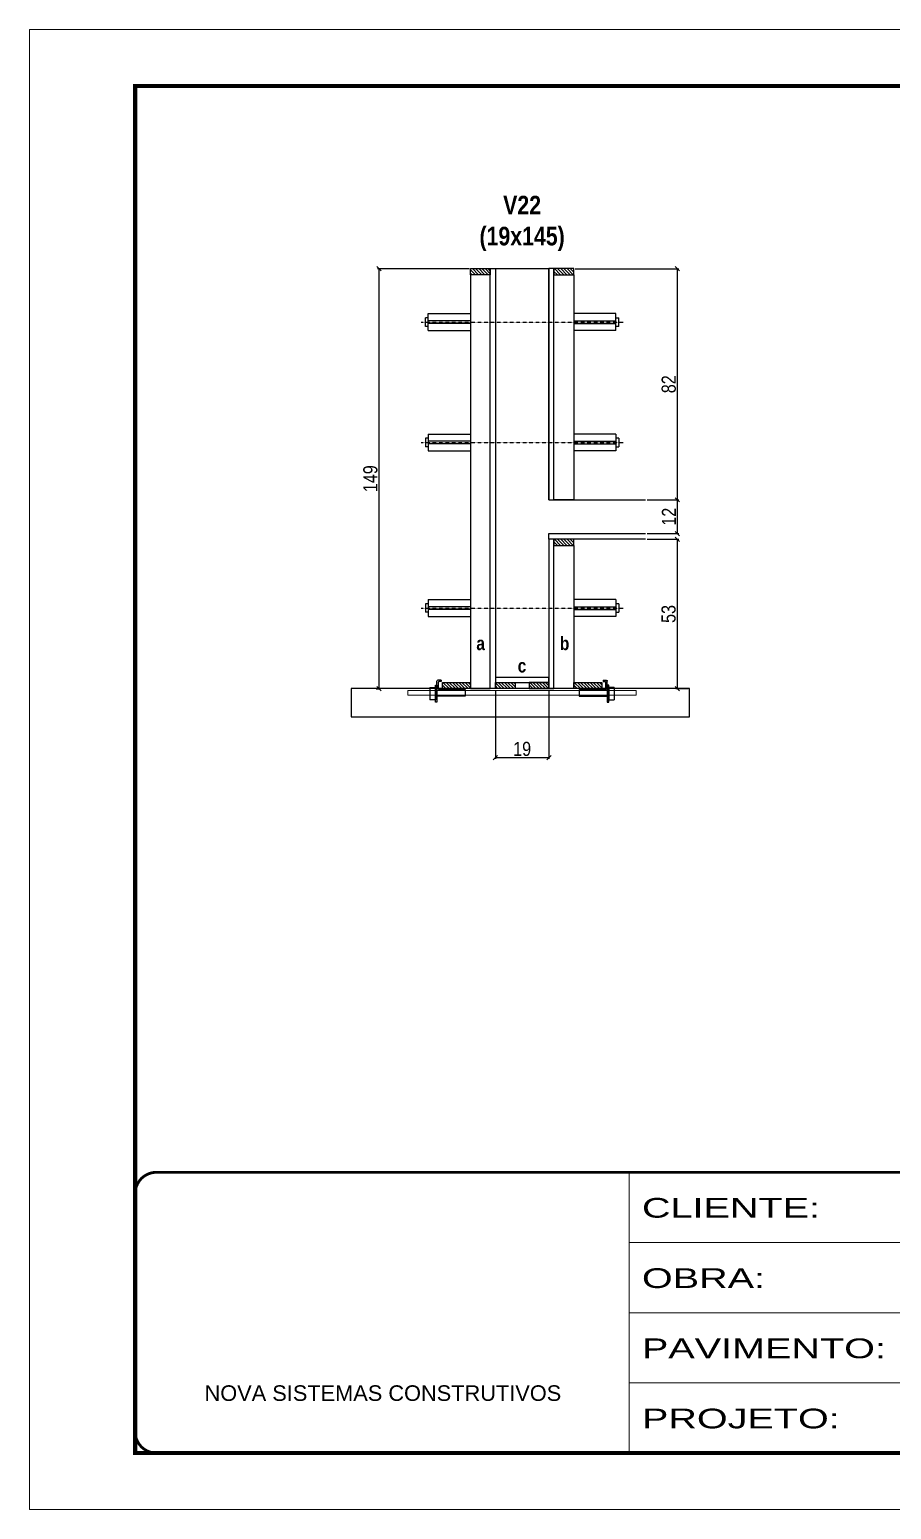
# Model space of a CAD drawing. Extents: x 3330 to 22105, y 1197 to 30204.
# Drawn here: x 6513 to 7125, y 23020 to 24070 of the extents above; entities that cross this region are included whole.
import ezdxf

# ---------------------------------------------------------------- set-up
doc = ezdxf.new("R2010")
doc.units = 0
for name, pattern in [('CONTINUO', [0]), ('DASHED', [0.75, 0.5, -0.25]), ('HIDDEN', [0.375, 0.25, -0.125])]:
    doc.linetypes.add(name, pattern=pattern)
for name, color, linetype in [('barrote', 251, 'Continuous'), ('COTA', 241, 'Continuous'), ('detalhes', 4, 'Continuous'), ('NOMENCLATURA', 7, 'Continuous'), ('Painéis', 200, 'Continuous'), ('presilha', 1, 'Continuous'), ('SARR_2.2x10', 60, 'Continuous'), ('SARR_2.2x7', 40, 'Continuous'), ('SARR_3.5x7', 81, 'Continuous'), ('TENSOR', 3, 'Continuous')]:
    doc.layers.add(name, color=color, linetype=linetype)
for name, color, linetype, lineweight in [('CONCRETO', 251, 'Continuous', 25), ('Folhas', 255, 'Continuous', 9), ('SARRAFO DE PRESSAO', 251, 'DASHED', 9), ('SCO-___-LAJ', 2, 'Continuous', 0)]:
    doc.layers.add(name, color=color, linetype=linetype, lineweight=lineweight)
doc.styles.add('ARIAL', font='arial.ttf')
doc.styles.add('COTA TECNICA 2X', font='techl___.ttf', dxfattribs={"height": 10})
doc.styles.add('TECNICA', font='techb___.ttf', dxfattribs={"height": 10})
doc.styles.add('Tecnologia', font='')
doc.styles.get('Tecnologia').set_extended_font_data('Forgotten Futurist')
doc.dimstyles.new('SECAO', dxfattribs={"dimscale": 0.333333, "dimtxt": 5, "dimasz": 9, "dimexe": 3, "dimexo": 3, "dimgap": 3, "dimtad": 1, "dimdec": 1, "dimlfac": 0.5, "dimzin": 12, "dimdsep": 46, "dimtxsty": 'COTA TECNICA 2X', "dimblk1": 'OBLIQUE', "dimblk2": 'OBLIQUE', "dimsah": 1, "dimcen": 0.9, "dimclrd": 4, "dimclre": 4, "dimclrt": 240, "dimadec": 1, "dimazin": 3, "dimtfac": 1, "dimtdec": 1, "dimtmove": 0, "dimatfit": 3, "dimfxl": 1, "dimtolj": 1, "dimtzin": 12, "dimarcsym": 0})
pattern_1 = [(135, (40079.4154, -99909.5428), (-1.122532015, -1.122532015), [])]

# ---------------------------------------------------------------- blocks, each defined once
blk = doc.blocks.new('9999999999')
at = {"color": 30, "linetype": 'CONTINUO'}
for p, q in [((98564.6, 34230.2), (98564.6, 34429.4)), ((98564.6, 34379.6), (99584, 34379.6)), ((98564.6, 34329.8), (99488, 34329.8)), ((98564.6, 34280), (99488, 34280))]:
    blk.add_line(p, q, dxfattribs=at)
at = {"color": 30, "linetype": 'CONTINUO', "const_width": 2}
blk.add_lwpolyline([(99584, 34230.2), (99584, 34414.4, 0.414214), (99569, 34429.4), (98229, 34429.4, 0.414214), (98214, 34414.4), (98214, 34245.2, 0.414214), (98229, 34230.2), (99584, 34230.2)], format="xyb", dxfattribs=at)
at = {"layer": 'Folhas'}
blk.add_lwpolyline([(98139, 34190.2), (99624, 34190.2), (99624, 35240.2), (98139, 35240.2)], close=True, dxfattribs=at)
at = {"layer": 'Folhas', "color": 30, "const_width": 3}
blk.add_lwpolyline([(98214, 34230.2), (99584, 34230.2), (99584, 35200.2), (98214, 35200.2)], close=True, dxfattribs=at)
at = {"color": 7, "linetype": 'Continuous', "ltscale": 5, "style": 'ARIAL'}
blk.add_text('NOVA SISTEMAS CONSTRUTIVOS', height=11.059, dxfattribs=at).set_placement((98263.2, 34267.2))
at = {"layer": 'Folhas', "color": 7, "style": 'Tecnologia', "width": 1.5}
for s, p in [('CLIENTE:', (98573.7, 34397.2)), ('OBRA:', (98573.7, 34347.3)), ('PAVIMENTO:', (98573.7, 34297.5)), ('PROJETO:', (98573.7, 34247.7))]:
    blk.add_text(s, height=14, dxfattribs=at).set_placement(p)
blk = doc.blocks.new('PRESILHA METÁLICA 1')
at = {"layer": 'presilha'}
for p, q in [((7.5, 10.6), (7.5, 19.9)), ((12, 21), (8.6, 21)), ((9, 11.6), (9, 18.9)), ((12, 19.5), (9.6, 19.5)), ((12, 21), (12, 19.5)), ((0, 13), (6, 13)), ((0, 13), (0, 0)), ((6, 0), (0, 0)), ((6, 15.5), (7.5, 15.5)), ((6, -2.5), (6, 15.5)), ((6, 13), (6, 0)), ((7.5, 15.5), (7.5, -2.5)), ((37.5, 4.1), (7.5, 4.1)), ((37.5, 11), (9.6, 11)), ((37.5, 11), (37.5, 4.1)), ((7.5, -2.5), (6, -2.5))]:
    blk.add_line(p, q, dxfattribs=at)
for centre, radius, start, end in [((8.6, 19.9), 1.14, 90, 180), ((9.6, 18.9), 0.57, 90, 180), ((9.6, 11.6), 0.57, 180, 270)]:
    blk.add_arc(centre, radius, start, end, dxfattribs=at)
blk = doc.blocks.new('_Oblique')
at = {"color": 0, "linetype": 'ByBlock', "lineweight": -2}
blk.add_line((-0.5, -0.5), (0.5, 0.5), dxfattribs=at)
blk = doc.blocks.new('*D3425')
at = {"layer": 'COTA', "color": 4, "lineweight": -2, "transparency": 16777216}
for p, q in [((6843.9, 23601.6), (6843.9, 23552.7)), ((6881.9, 23601.6), (6881.9, 23552.7)), ((6843.9, 23553.7), (6881.9, 23553.7))]:
    blk.add_line(p, q, dxfattribs=at)
at = {"layer": 'Defpoints', "color": 0, "transparency": 16777216}
for p in [(6843.9, 23602.6), (6881.9, 23602.6), (6881.9, 23553.7)]:
    blk.add_point(p, dxfattribs=at)
at = {"layer": 'COTA', "color": 4, "lineweight": -2, "transparency": 16777216, "xscale": 3, "yscale": 3, "zscale": 3, "rotation": 180}
blk.add_blockref('_Oblique', (6843.9, 23553.7), dxfattribs=at)
at = {"layer": 'COTA', "color": 4, "lineweight": -2, "transparency": 16777216, "xscale": 3, "yscale": 3, "zscale": 3}
blk.add_blockref('_Oblique', (6881.9, 23553.7), dxfattribs=at)
at = {"layer": 'COTA', "color": 240, "transparency": 16777216, "insert": (6862.9, 23559.8), "char_height": 10, "attachment_point": 5, "style": 'COTA TECNICA 2X'}
blk.add_mtext('\\A1;19', dxfattribs=at)
blk = doc.blocks.new('*D3426')
at = {"layer": 'COTA', "color": 4, "lineweight": -2, "transparency": 16777216}
for p, q in [((6825.3, 23900.6), (6760.3, 23900.6)), ((6761.3, 23602.6), (6761.3, 23900.6)), ((6759.3, 23602.6), (6762.3, 23602.6))]:
    blk.add_line(p, q, dxfattribs=at)
at = {"layer": 'Defpoints', "color": 0, "transparency": 16777216}
for p in [(6761.3, 23900.6), (6826.3, 23900.6), (6758.3, 23602.6)]:
    blk.add_point(p, dxfattribs=at)
at = {"layer": 'COTA', "color": 4, "lineweight": -2, "transparency": 16777216, "xscale": 3, "yscale": 3, "zscale": 3}
for p, rotation in [((6761.3, 23900.6), 90), ((6761.3, 23602.6), 270)]:
    blk.add_blockref('_Oblique', p, dxfattribs=dict(at, rotation=rotation))
at = {"layer": 'COTA', "color": 240, "transparency": 16777216, "insert": (6755.2, 23751.6), "char_height": 10, "attachment_point": 5, "rotation": 90, "style": 'COTA TECNICA 2X'}
blk.add_mtext('\\A1;149', dxfattribs=at)
blk = doc.blocks.new('*D3427')
at = {"layer": 'COTA', "color": 4, "lineweight": -2, "transparency": 16777216}
for p, q in [((6951.6, 23708.6), (6974.1, 23708.6)), ((6973.1, 23602.6), (6973.1, 23708.6)), ((6980.7, 23602.6), (6972.1, 23602.6))]:
    blk.add_line(p, q, dxfattribs=at)
at = {"layer": 'Defpoints', "color": 0, "transparency": 16777216}
for p in [(6950.6, 23708.6), (6973.1, 23708.6), (6981.7, 23602.6)]:
    blk.add_point(p, dxfattribs=at)
at = {"layer": 'COTA', "color": 4, "lineweight": -2, "transparency": 16777216, "xscale": 3, "yscale": 3, "zscale": 3}
for p, rotation in [((6973.1, 23708.6), 90), ((6973.1, 23602.6), 270)]:
    blk.add_blockref('_Oblique', p, dxfattribs=dict(at, rotation=rotation))
at = {"layer": 'COTA', "color": 240, "transparency": 16777216, "insert": (6966.9, 23655.6), "char_height": 10, "attachment_point": 5, "rotation": 90, "style": 'COTA TECNICA 2X'}
blk.add_mtext('\\A1;53', dxfattribs=at)
blk = doc.blocks.new('*D3428')
at = {"layer": 'COTA', "color": 4, "lineweight": -2, "transparency": 16777216}
for p, q in [((6951.6, 23736.6), (6974.1, 23736.6)), ((6973.1, 23712.6), (6973.1, 23736.6)), ((6951.6, 23712.6), (6974.1, 23712.6))]:
    blk.add_line(p, q, dxfattribs=at)
at = {"layer": 'Defpoints', "color": 0, "transparency": 16777216}
for p in [(6950.6, 23736.6), (6973.1, 23736.6), (6950.6, 23712.6)]:
    blk.add_point(p, dxfattribs=at)
at = {"layer": 'COTA', "color": 4, "lineweight": -2, "transparency": 16777216, "xscale": 3, "yscale": 3, "zscale": 3}
for p, rotation in [((6973.1, 23736.6), 90), ((6973.1, 23712.6), 270)]:
    blk.add_blockref('_Oblique', p, dxfattribs=dict(at, rotation=rotation))
at = {"layer": 'COTA', "color": 240, "transparency": 16777216, "insert": (6967.1, 23724.6), "char_height": 10, "attachment_point": 5, "rotation": 90, "style": 'COTA TECNICA 2X'}
blk.add_mtext('\\A1;12', dxfattribs=at)
blk = doc.blocks.new('*D3429')
at = {"layer": 'COTA', "color": 4, "lineweight": -2, "transparency": 16777216}
for p, q in [((6900.5, 23900.6), (6974.1, 23900.6)), ((6973.1, 23736.6), (6973.1, 23900.6)), ((6951.6, 23736.6), (6974.1, 23736.6))]:
    blk.add_line(p, q, dxfattribs=at)
at = {"layer": 'Defpoints', "color": 0, "transparency": 16777216}
for p in [(6899.5, 23900.6), (6973.1, 23900.6), (6950.6, 23736.6)]:
    blk.add_point(p, dxfattribs=at)
at = {"layer": 'COTA', "color": 4, "lineweight": -2, "transparency": 16777216, "xscale": 3, "yscale": 3, "zscale": 3}
for p, rotation in [((6973.1, 23900.6), 90), ((6973.1, 23736.6), 270)]:
    blk.add_blockref('_Oblique', p, dxfattribs=dict(at, rotation=rotation))
at = {"layer": 'COTA', "color": 240, "transparency": 16777216, "insert": (6967, 23818.6), "char_height": 10, "attachment_point": 5, "rotation": 90, "style": 'COTA TECNICA 2X'}
blk.add_mtext('\\A1;82', dxfattribs=at)

msp = doc.modelspace()

# ---------------------------------------------------------------- hatches: boundary and pattern name
at = {"layer": 'SARR_2.2x10'}
h = msp.add_hatch(dxfattribs=at)
h.set_pattern_fill('ANSI31', color=256, scale=0.5, angle=90)
h.set_pattern_definition([(135, (39999.8154, -99909.5428), (-1.122532015, -1.122532015), [])])
h.paths.add_polyline_path([(6806.28, 23607.03), (6806.28, 23602.63), (6826.28, 23602.63), (6826.28, 23607.03)])
h = msp.add_hatch(dxfattribs=at)
h.set_pattern_fill('ANSI31', color=256, scale=0.5, angle=90)
h.set_pattern_definition([(135, (40093.0154, -99909.5428), (-1.122532015, -1.122532015), [])])
h.paths.add_polyline_path([(6899.48, 23607.03), (6899.48, 23602.63), (6919.48, 23602.63), (6919.48, 23607.03)])
at = {"layer": 'SARR_2.2x7'}
h = msp.add_hatch(dxfattribs=at)
h.set_pattern_fill('ANSI31', color=256, scale=0.5, angle=90)
h.set_pattern_definition([(135, (39993.8154, -99615.9428), (-1.122532015, -1.122532015), [])])
h.paths.add_polyline_path([(6840.28, 23900.63), (6840.28, 23896.23), (6826.28, 23896.23), (6826.28, 23900.63)])
h = msp.add_hatch(dxfattribs=at)
h.set_pattern_fill('ANSI31', color=256, scale=0.5, angle=90)
h.set_pattern_definition([(135, (40013.8154, -99615.9428), (-1.122532015, -1.122532015), [])])
h.paths.add_polyline_path([(6885.48, 23900.63), (6885.48, 23896.23), (6899.48, 23896.23), (6899.48, 23900.63)])
h = msp.add_hatch(dxfattribs=at)
h.set_pattern_fill('ANSI31', color=256, scale=0.5, angle=90)
h.set_pattern_definition([(135, (40013.8154, -99807.9428), (-1.122532015, -1.122532015), [])])
h.paths.add_polyline_path([(6885.48, 23708.63), (6885.48, 23704.23), (6899.48, 23704.23), (6899.48, 23708.63)])
h = msp.add_hatch(dxfattribs=at)
h.set_pattern_fill('ANSI31', color=256, scale=0.5, angle=90)
h.set_pattern_definition(pattern_1)
h.paths.add_polyline_path([(6857.88, 23602.63), (6857.88, 23607.03), (6843.88, 23607.03), (6843.88, 23602.63)])
h = msp.add_hatch(dxfattribs=at)
h.set_pattern_fill('ANSI31', color=256, scale=0.5, angle=90)
h.set_pattern_definition(pattern_1)
h.paths.add_polyline_path([(6867.88, 23607.03), (6867.88, 23602.63), (6881.88, 23602.63), (6881.88, 23607.03)])

# ---------------------------------------------------------------- linework, layer by layer
at = {"ltscale": 3}
for p, q in [((6796.28, 23856.69), (6796.28, 23868.69)), ((6796.28, 23868.69), (6826.28, 23868.69)), ((6929.48, 23868.69), (6899.48, 23868.69)), ((6929.48, 23856.69), (6929.48, 23868.69)), ((6794.28, 23859.69), (6794.28, 23865.69)), ((6796.28, 23865.69), (6794.28, 23865.69)), ((6796.28, 23859.69), (6794.28, 23859.69)), ((6826.28, 23863.69), (6796.28, 23863.69)), ((6826.28, 23861.69), (6796.28, 23861.69)), ((6796.28, 23856.69), (6826.28, 23856.69)), ((6899.48, 23863.69), (6929.48, 23863.69)), ((6899.48, 23861.69), (6929.48, 23861.69)), ((6929.48, 23856.69), (6899.48, 23856.69)), ((6929.48, 23865.69), (6931.48, 23865.69)), ((6931.48, 23859.69), (6929.48, 23859.69)), ((6931.48, 23859.69), (6931.48, 23865.69)), ((6796.28, 23783.26), (6796.28, 23771.26)), ((6796.28, 23783.26), (6826.28, 23783.26)), ((6929.48, 23783.26), (6899.48, 23783.26)), ((6929.48, 23783.26), (6929.48, 23771.26)), ((6794.28, 23780.26), (6794.28, 23774.26)), ((6796.28, 23780.26), (6794.28, 23780.26)), ((6796.28, 23774.26), (6794.28, 23774.26)), ((6826.28, 23778.26), (6796.28, 23778.26)), ((6826.28, 23776.26), (6796.28, 23776.26)), ((6899.48, 23778.26), (6929.48, 23778.26)), ((6899.48, 23776.26), (6929.48, 23776.26)), ((6931.48, 23780.26), (6929.48, 23780.26)), ((6929.48, 23774.26), (6931.48, 23774.26)), ((6931.48, 23780.26), (6931.48, 23774.26)), ((6796.28, 23771.26), (6826.28, 23771.26)), ((6929.48, 23771.26), (6899.48, 23771.26)), ((6794.28, 23662.77), (6794.28, 23656.77)), ((6796.28, 23662.77), (6794.28, 23662.77)), ((6796.28, 23656.77), (6794.28, 23656.77)), ((6796.28, 23665.77), (6796.28, 23653.77)), ((6796.28, 23665.77), (6826.28, 23665.77)), ((6826.28, 23660.77), (6796.28, 23660.77)), ((6826.28, 23658.77), (6796.28, 23658.77)), ((6929.48, 23665.77), (6899.48, 23665.77)), ((6899.48, 23660.77), (6929.48, 23660.77)), ((6899.48, 23658.77), (6929.48, 23658.77)), ((6929.48, 23665.77), (6929.48, 23653.77)), ((6931.48, 23662.77), (6929.48, 23662.77)), ((6929.48, 23656.77), (6931.48, 23656.77)), ((6931.48, 23662.77), (6931.48, 23656.77)), ((6796.28, 23653.77), (6826.28, 23653.77)), ((6929.48, 23653.77), (6899.48, 23653.77))]:
    msp.add_line(p, q, dxfattribs=at)
at = {"layer": 'barrote'}
msp.add_lwpolyline([(6741.44, 23582.63), (6981.66, 23582.63), (6981.66, 23602.63), (6741.44, 23602.63)], close=True, dxfattribs=at)
at = {"layer": 'CONCRETO', "linetype": 'Continuous'}
msp.add_line((6843.88, 23900.63), (6881.88, 23900.63), dxfattribs=at)
at = {"layer": 'Painéis', "linetype": 'Continuous'}
msp.add_line((6881.88, 23736.63), (6950.58, 23736.63), dxfattribs=at)
for points in [[(6840.28, 23602.63), (6840.28, 23900.63), (6843.88, 23900.63), (6843.88, 23602.63)], [(6885.48, 23736.63), (6885.48, 23900.63), (6881.88, 23900.63), (6881.88, 23736.63)], [(6885.48, 23602.63), (6885.48, 23708.63), (6881.88, 23708.63), (6881.88, 23602.63)], [(6881.88, 23610.63), (6843.88, 23610.63), (6843.88, 23607.03), (6881.88, 23607.03)]]:
    msp.add_lwpolyline(points, close=True, dxfattribs=at)
for points in [[(6881.88, 23736.63), (6881.88, 23900.63)], [(6950.58, 23708.63), (6881.88, 23708.63), (6881.88, 23712.63), (6950.58, 23712.63)]]:
    msp.add_lwpolyline(points, dxfattribs=at)
at = {"layer": 'SARR_2.2x10'}
for points in [[(6806.28, 23607.03), (6826.28, 23607.03), (6826.28, 23602.63), (6806.28, 23602.63)], [(6899.48, 23607.03), (6919.48, 23607.03), (6919.48, 23602.63), (6899.48, 23602.63)]]:
    msp.add_lwpolyline(points, close=True, dxfattribs=at)
at = {"layer": 'SARR_2.2x7'}
for points in [[(6826.28, 23900.63), (6840.28, 23900.63), (6840.28, 23896.23), (6826.28, 23896.23)], [(6843.88, 23607.03), (6857.88, 23607.03), (6857.88, 23602.63), (6843.88, 23602.63)], [(6881.88, 23607.03), (6867.88, 23607.03), (6867.88, 23602.63), (6881.88, 23602.63)]]:
    msp.add_lwpolyline(points, close=True, dxfattribs=at)
at = {"layer": 'SARR_2.2x7', "elevation": 0}
for points in [[(6899.48, 23900.63), (6885.48, 23900.63), (6885.48, 23896.23), (6899.48, 23896.23)], [(6899.48, 23708.63), (6885.48, 23708.63), (6885.48, 23704.23), (6899.48, 23704.23)]]:
    msp.add_lwpolyline(points, close=True, dxfattribs=at)
at = {"layer": 'SARR_3.5x7'}
for points in [[(6840.28, 23896.23), (6826.28, 23896.23), (6826.28, 23602.63), (6840.28, 23602.63)], [(6885.48, 23896.23), (6899.48, 23896.23), (6899.48, 23736.63), (6885.48, 23736.63)], [(6885.48, 23704.23), (6899.48, 23704.23), (6899.48, 23602.63), (6885.48, 23602.63)]]:
    msp.add_lwpolyline(points, close=True, dxfattribs=at)
at = {"layer": 'SCO-___-LAJ', "color": 1}
msp.add_lwpolyline([(6781.82, 23601.29), (6943.93, 23601.29), (6943.93, 23598.09), (6781.82, 23598.09)], close=True, dxfattribs=at)
at = {"layer": 'TENSOR', "linetype": 'HIDDEN', "ltscale": 0.5}
for p, q in [((6791.28, 23862.69), (6934.78, 23862.69)), ((6791.28, 23777.26), (6934.78, 23777.26)), ((6791.28, 23659.77), (6934.78, 23659.77))]:
    msp.add_line(p, q, dxfattribs=at)

# ---------------------------------------------------------------- block references
at = {"layer": 'presilha', "yscale": 0.6666666666666666, "zscale": 0.6666666666666666}
for p, xscale in [((6797.41, 23594.66), 0.6666666666666666), ((6928.34, 23594.66), -0.6666666666666666)]:
    msp.add_blockref('PRESILHA METÁLICA 1', p, dxfattribs=dict(at, xscale=xscale))
at = {"layer": 'SARRAFO DE PRESSAO', "color": 6, "linetype": 'ByBlock'}
msp.add_blockref('9999999999', (-91625.75, -11169.96), dxfattribs=at)

# ---------------------------------------------------------------- texts
at = {"layer": 'detalhes', "style": 'TECNICA'}
for s, p in [('a', (6830.4, 23629.96)), ('b', (6889.67, 23629.94)), ('c', (6859.74, 23614.1))]:
    msp.add_text(s, height=9.6, dxfattribs=at).set_placement(p)
at = {"layer": 'NOMENCLATURA', "insert": (6862.88, 23952.32), "char_height": 13.2, "attachment_point": 2, "style": 'TECNICA'}
msp.add_mtext_dynamic_manual_height_columns('V22\\P(19x145)', width=300.2766, gutter_width=1, heights=[0], dxfattribs=at)

# ---------------------------------------------------------------- dimensions: what is measured, and where the dimension line sits
at = {"layer": 'COTA'}
for base, p1, p2, picture, middle in [((6761.33, 23900.63), (6758.33, 23602.63), (6826.28, 23900.63), '*D3426', (6755.23, 23751.63)), ((6973.14, 23900.63), (6950.58, 23736.63), (6899.48, 23900.63), '*D3429', (6967.04, 23818.63)), ((6973.14, 23736.63), (6950.58, 23712.63), (6950.58, 23736.63), '*D3428', (6967.08, 23724.63)), ((6973.14, 23708.63), (6981.66, 23602.63), (6950.58, 23708.63), '*D3427', (6966.92, 23655.63))]:
    dim = msp.add_linear_dim(base=base, p1=p1, p2=p2, angle=90, dimstyle='SECAO', dxfattribs=at)
    dim.commit()
    dim.dimension.update_dxf_attribs({"geometry": picture, "text_midpoint": middle})
dim = msp.add_linear_dim(base=(6881.88, 23553.71), p1=(6843.88, 23602.63), p2=(6881.88, 23602.63), dimstyle='SECAO', dxfattribs=at)
dim.commit()
dim.dimension.update_dxf_attribs({"geometry": '*D3425', "text_midpoint": (6862.88, 23559.8)})

doc.saveas('drawing.dxf')
